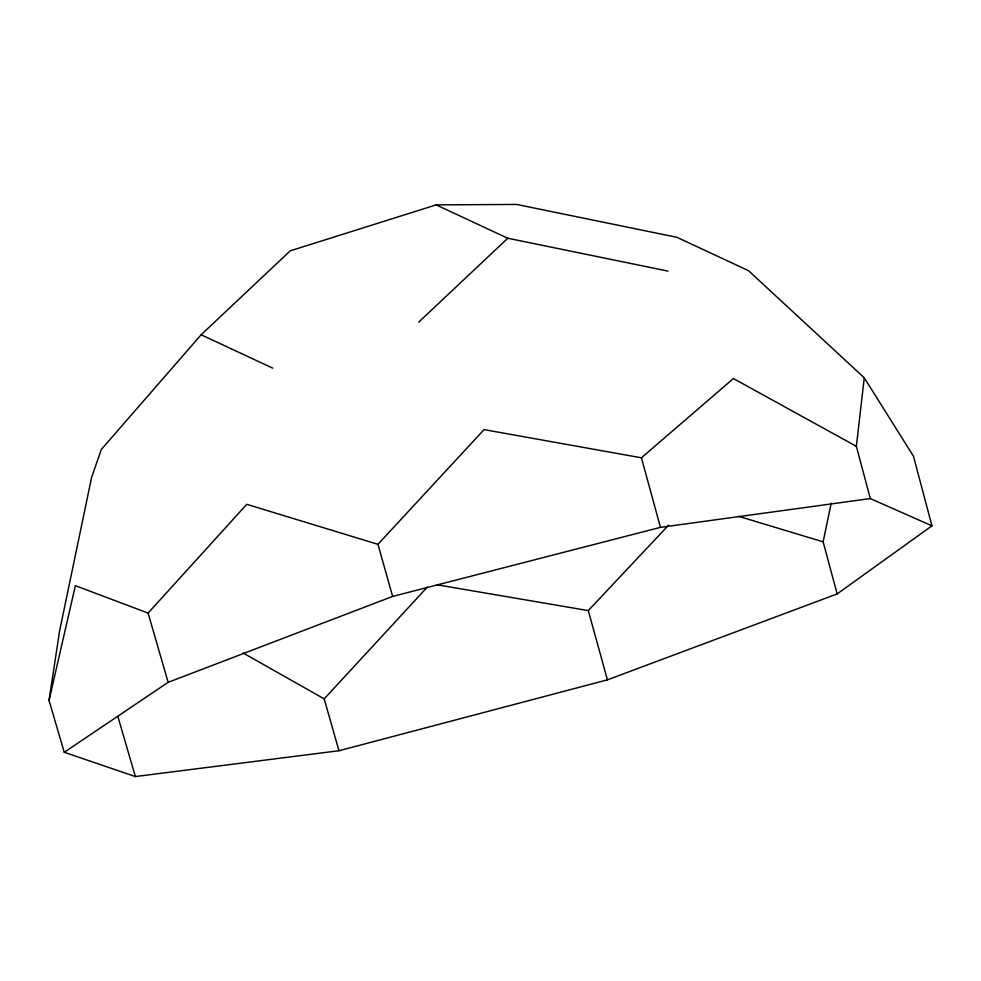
<?xml version="1.0" encoding="UTF-8"?>
<svg xmlns="http://www.w3.org/2000/svg" width="981" height="981" viewBox="0 0 981 981"><rect width="100%" height="100%" fill="white"/><g stroke="black" fill="none" stroke-linecap="round" stroke-linejoin="round"><path stroke-width="1.47" d="M931.95 525.828L870.319 498.569L856.364 446.318L864.261 377.808L748.491 270.658L676.902 237.304L516.668 204.44L436.189 204.882L290.241 250.829L201.13 334.779L101.313 449.482L91.601 477.428L59.559 631.09L49.05 700.422L64.255 752.28L135.366 776.56L338.972 750.735L607.423 679.845L837.149 593.922L931.95 525.828L913.483 456.263L864.261 377.808M837.149 593.922L823.145 541.831L831.177 503.253M49.05 700.422L75.365 585.669L148.094 613.076L168.143 682.322L64.255 752.28M148.094 613.076L246.771 504.32L377.943 544.332L392.645 596.423L168.143 682.322M338.972 750.735L324.196 698.877L427.397 587.018M377.943 544.332L484.062 429.629L641.427 457.796L733.408 378.543L856.364 446.318M436.496 584.688L588.281 610.599L668.625 525.129M418.679 322.197L507.79 238.248L668.012 271.112M392.645 596.423L660.458 527.361L870.319 498.569M738.619 516.325L823.145 541.831M436.189 204.882L507.79 238.248M201.13 334.779L272.73 368.133M242.932 652.892L324.196 698.877M117.818 716.326L135.366 776.56M588.281 610.599L607.423 679.845M641.427 457.796L660.458 527.361"/></g></svg>
